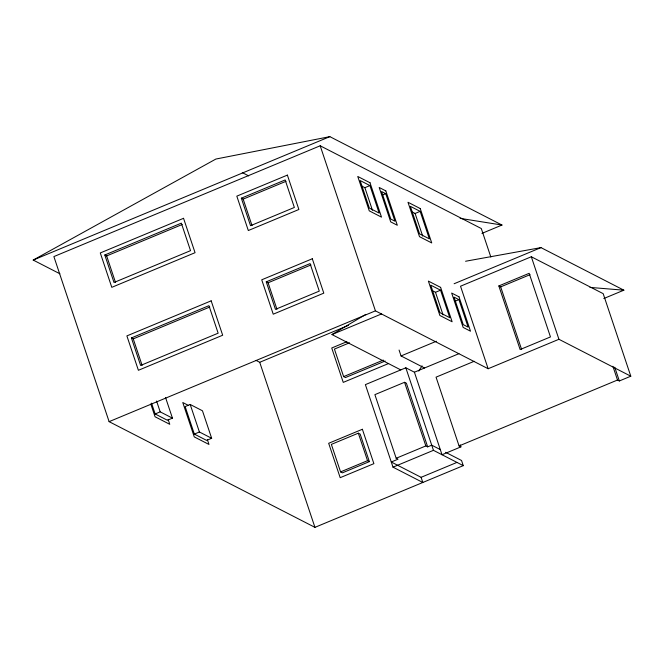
<?xml version="1.0" encoding="UTF-8"?>
<svg xmlns="http://www.w3.org/2000/svg" width="664" height="664" viewBox="0 0 664 664"><rect width="100%" height="100%" fill="white"/><g stroke="black" fill="none" stroke-linecap="round" stroke-linejoin="round"><path stroke-width="1" d="M418.735 371.068L422.055 365.856M400.774 369.906L331.967 334.565L365.773 314.404M59.901 273.776L33.2 260.064L215.883 159.045L329.85 136.643L501.984 225.046L481.939 233.388M33.2 260.064L329.85 136.643M490.837 257.026L481.3 228.532L320.189 145.781L53.884 256.578L109.112 421.648L314.943 527.357L463.264 465.647L461.546 460.492L445.61 452.309M104.804 254.984L181.33 223.145L190.535 250.66L114.009 282.49L104.804 254.984L106.647 255.922L115.519 282.457M241.331 198.179L285.155 179.952L294.359 207.458L250.536 225.694L241.331 198.179L243.173 199.125L252.046 225.652M106.647 255.922L182.21 224.49M243.173 199.125L286.043 181.289M361.307 185.845L364.876 187.671L369.931 185.571L379.136 213.078L369.333 208.048L360.129 180.533L369.931 185.571M382.364 195.091L385.734 193.689L394.939 221.195L390.772 219.054L381.568 191.547L385.734 193.689M412.435 212.098L415.108 213.468L420.163 211.368L429.367 238.874L419.565 233.844L410.36 206.33L420.163 211.368M131.414 337.934L208.944 305.681L218.149 333.187L140.619 365.449L131.414 337.934L133.248 338.881L142.129 365.407M266.256 281.835L310.071 263.6L319.276 291.114L275.46 309.349L266.256 281.835L268.09 282.781L276.963 309.308M133.248 338.881L209.824 307.017M268.09 282.781L310.959 264.944M109.112 421.648L375.426 310.852L488.14 368.736L558.93 339.287L630.8 376.197L619.338 380.97L617.503 380.024L612.897 366.271M256.063 360.419L259.715 362.295L348.476 325.36M331.967 334.565L381.592 313.923M454.126 283.744L540.969 247.614L623.869 290.185L603.817 298.526M431.932 290.458L435.493 292.293L440.547 290.185L449.752 317.699L439.95 312.661L430.745 285.155L440.547 290.185M630.8 376.197L603.186 293.662L531.316 256.752L460.526 286.209L488.14 368.736M155.144 413.962L160.198 411.854L172.449 418.146L167.394 420.254L155.144 413.962L151.525 403.148M190.203 404.484L185.14 406.584L194.344 434.098L206.604 440.39L211.658 438.281L202.454 410.775L190.203 404.484L199.407 431.99L211.658 438.281M346.882 341.694L331.734 348.002L343.246 382.389L388.681 363.482M349.538 342.798L334.424 349.09L343.628 376.604L345.463 377.542L385.153 361.033M455.554 301.024L458.924 299.63L468.128 327.136L463.231 324.621L454.027 297.107L458.924 299.63M498.838 285.935L529.175 273.319L550.464 336.93L520.128 349.554L498.838 285.935L500.673 286.881L521.63 349.521M500.673 286.881L530.063 274.655M194.344 434.098L199.407 431.99M343.628 376.604L383.311 360.087M399.072 350.044L401.048 355.945L436.364 341.246M460.243 444.921L460.899 446.88L442.025 454.74L414.411 372.205L405.828 367.798L365.383 384.63L392.997 467.166L422.819 482.479L421.092 477.325L391.27 462.003L398.01 459.197L396.176 458.26L374.886 394.64L404.55 382.298L406.393 383.236L427.674 446.855L431.724 445.179L440.298 449.578M414.411 372.205L458.915 353.688M474.229 361.282L436.049 377.16L459.065 445.942L460.899 446.88M358.328 433.169L331.361 444.39L340.566 471.896L342.4 472.843L369.367 461.621L360.162 434.107L358.328 433.169L367.532 460.675L369.367 461.621M340.566 471.896L367.532 460.675M396.176 458.26L425.84 445.917L427.674 446.855M392.997 467.166L433.451 450.333L463.264 465.647M459.065 445.942L617.503 380.024M421.092 477.325L456.84 462.451M465.572 261.251L540.969 247.614M589.956 287.404L623.869 290.185M460.127 218.365L501.984 225.046M242.302 172.607L248.676 175.885M401.048 355.945L424.52 367.997M188.277 405.347L182.766 402.517L194.27 436.904L208.977 444.457L207.334 439.543M614.739 367.209L619.338 380.97M531.316 256.752L558.93 339.287M415.108 213.468L422.669 236.069M435.493 292.293L443.054 314.885M364.876 187.671L372.438 210.272M405.828 367.798L433.451 450.333M404.55 382.298L425.84 445.917M320.189 145.781L375.426 310.852M259.715 362.295L314.943 527.357M165.543 397.512L172.449 418.146M168.125 419.407L169.768 424.321L155.069 416.768L150.794 403.994M156.579 401.048L160.198 411.854M183.546 218.307L100.289 252.942L111.793 287.338L195.058 252.693L183.546 218.307M287.379 175.105L236.816 196.146L248.319 230.532L298.883 209.492L287.379 175.105M211.169 300.833L126.89 335.901L138.394 370.288L222.672 335.229L211.169 300.833M312.296 258.761L261.732 279.801L273.236 314.188L323.8 293.148L312.296 258.761M362.386 429.268L328.672 443.295L340.184 477.682L373.89 463.655L362.386 429.268M370.006 182.758L357.755 176.466L369.259 210.853L381.509 217.145L370.006 182.758M385.809 190.875L379.194 187.48L390.698 221.867L397.313 225.262L385.809 190.875M420.237 208.554L407.986 202.263L419.49 236.658L431.741 242.949L420.237 208.554M440.622 287.379L428.371 281.088L439.875 315.475L452.126 321.766L440.622 287.379M458.998 296.816L451.653 293.04L463.157 327.427L470.51 331.203L458.998 296.816"/></g></svg>
